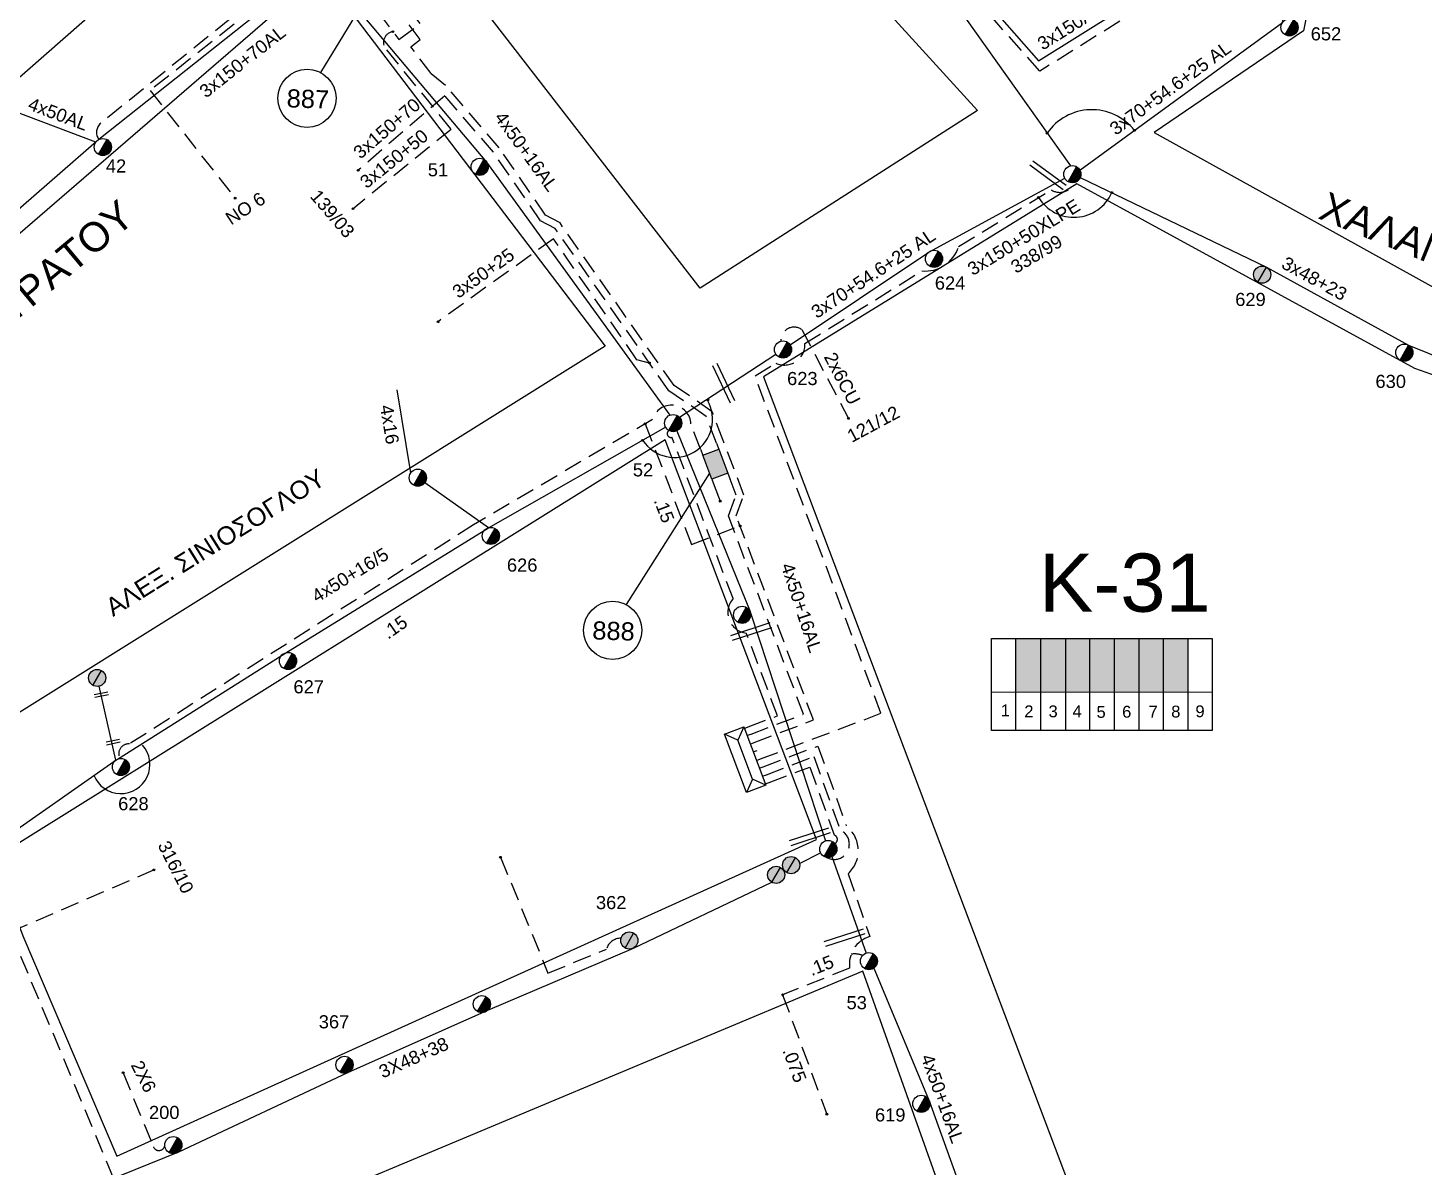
# Model space of a CAD drawing. Header units: millimetres. Extents: x 864 to 3062, y 833 to 2619.
# Drawn here: x 1096.2 to 1288.2, y 1361.6 to 1518.2 of the extents above; entities that cross this region are included whole.
import ezdxf
from ezdxf.enums import TextEntityAlignment as Align

# ---------------------------------------------------------------- set-up
doc = ezdxf.new("R2010")
doc.units = ezdxf.units.MM
doc.linetypes.add('DASHED', pattern=[19.05, 12.7, -6.35])
for name, color, linetype, lineweight in [('.075', 7, 'Continuous', 30), ('.15', 7, 'Continuous', 30), ('2x6', 7, 'SYN_LINE', 30), ('2x6CU', 7, 'Continuous', 30), ('3x150+50', 7, 'Continuous', 30), ('3x150+50 XLPE', 7, 'SYN_LINE', 30), ('3x150+70', 7, 'Continuous', 30), ('3x150+70AL', 7, 'DASHED', 30), ('3x150AL+50CU', 7, 'Continuous', 30), ('3x48+23', 7, 'Continuous', 30), ('3X48+38', 7, 'Continuous', 30), ('3x50+25', 7, 'Continuous', 30), ('3x70+54.6+25 AL', 7, 'SYN_LINE', 30), ('4x16', 7, 'Continuous', 30), ('4x50+16_5', 7, 'Continuous', 30), ('4x50+16AL', 7, 'Continuous', 30), ('4x50AL', 7, 'Continuous', 30), ('text διευθύνσεων', 250, 'Continuous', 30), ('Υπόβαθρο ΔΕΗ', 7, 'Continuous', 30)]:
    doc.layers.add(name, color=color, linetype=linetype, lineweight=lineweight)
for name, color, linetype in [('Link Box 4 Διευθύνσεων', 7, 'Continuous'), ('Pillar OTE', 7, 'Continuous'), ('TEXT ΚΑΛΩΔΙΩΝ', 7, 'Continuous'), ('Άγνωστα', 7, 'Continuous'), ('ΑΓΝΩΣΤΟ ΕΝΑΕΡΙΟ ΚΑΛΩΔΙΟ', 7, 'Continuous'), ('Καλώδια ΧΤ   3x150AL+50CU', 7, 'DASHED'), ('Μηχανική τομή', 7, 'Continuous'), ('Στύλος Ξύλινος', 7, 'Continuous'), ('Στύλος Ξύλινος @ 1', 7, 'Continuous'), ('Στύλος ΦΜ', 7, 'Continuous'), ('Στύλος ΦΜ @ 1', 7, 'Continuous'), ('Συνδέσεις', 7, 'Continuous'), ('Τομή', 7, 'Continuous'), ('Υποσταθμός πόλεως', 7, 'Continuous'), ('Υπόγεια καλώδια Παροχών ΧΤ   .15', 7, 'DASHED')]:
    doc.layers.add(name, color=color, linetype=linetype)
doc.styles.add('arial', font='arial.ttf')
doc.styles.get("Standard").update_dxf_attribs({"font": 'arial.ttf'})
doc.linetypes.add('SYN_LINE', pattern='A,0.5,-0.0001,["/\\/\\/\\/",Standard,S=0.1,R=0,X=0,Y=-0.05],-0.25', length=0.7501)

# ---------------------------------------------------------------- blocks, each defined once
blk = doc.blocks.new('ΥΠΑΡΧΩΝ ΤΣΙΜΕΝΤΕΝΙΟΣ ΣΤΥΛΟΣ')
at = {"layer": 'Στύλος ΦΜ'}
blk.add_hatch(color=7, dxfattribs=at).paths.add_polyline_path([(-1.29, -2.28, 0.574793), (2.62, 0, 0.268822), (1.3, 2.27)])
at = {"layer": 'Στύλος ΦΜ', "color": 7}
blk.add_line((-1.29, -2.28), (1.3, 2.27), dxfattribs=at)
blk.add_circle((0, 0), 2.62, dxfattribs=at)
at = {"layer": 'Στύλος ΦΜ', "flags": 4}
for tag, p in [('ΑΡΙΘΜΟΣ', (-4.68, 8.05)), ('ΤΥΠΟΣ', (-4.91, 3.03))]:
    blk.add_attdef(tag, p, '', height=4, dxfattribs=at)
blk = doc.blocks.new('ΥΠΑΡΧΩΝ ΞΥΛΙΝΟΣ ΣΤΥΛΟΣ')
at = {"layer": 'Στύλος Ξύλινος'}
h = blk.add_hatch(color=7, dxfattribs=at)
h.paths.add_polyline_path([(-2.62, 0, 0.270008), (-1.29, -2.28), (1.3, 2.27, 0.576266)])
h.paths.add_polyline_path([(-1.29, -2.28, 0.574793), (2.62, 0, 0.268822), (1.3, 2.27)])
at = {"layer": 'Στύλος Ξύλινος', "color": 7}
blk.add_line((-1.29, -2.28), (1.3, 2.27), dxfattribs=at)
blk.add_circle((0, 0), 2.62, dxfattribs=at)
at = {"layer": 'Στύλος Ξύλινος', "flags": 4}
for tag, p in [('ΑΡΙΘΜΟΣ', (-4.91, 8.6)), ('ΤΥΠΟΣ', (-4.85, 3.39))]:
    blk.add_attdef(tag, p, '', height=4, dxfattribs=at)
blk = doc.blocks.new('LINK BOX 4 ΑΝΑΧΩΡΗΣΕΩΝ')
at = {"layer": 'Link Box 4 Διευθύνσεων', "ltscale": 40}
blk.add_hatch(color=256, dxfattribs=at).paths.add_polyline_path([(-3.54, 0), (-3.54, -4.67), (3.54, -4.67), (3.54, 0)])
for p, q in [((-3.54, 0), (-5.33, 0)), ((5.33, 0), (3.54, 0)), ((-3.54, -4.67), (-5.33, -4.67)), ((5.33, -4.67), (3.54, -4.67))]:
    blk.add_line(p, q, dxfattribs=at)
blk.add_lwpolyline([(-3.54, -4.67), (-3.54, 0), (3.54, 0), (3.54, -4.67)], close=True, dxfattribs=at)
blk = doc.blocks.new('ΥΠΟΣΤΑΘΜΟΣ ΠΟΛΕΩΣ 8 ΑΝΑΧΩΡΗΣΕΩΝ')
at = {"layer": 'Υποσταθμός πόλεως', "linetype": 'Continuous', "ltscale": 40}
for p, q in [((-8.18, -2.82), (-8.18, -4)), ((-5.9, -2.82), (-5.9, -4)), ((-3.55, -2.82), (-3.55, -4)), ((-1.28, -2.82), (-1.28, -4)), ((1.23, -2.82), (1.23, -4)), ((3.56, -2.82), (3.56, -4)), ((6.03, -2.82), (6.03, -4)), ((8.16, -2.82), (8.16, -4))]:
    blk.add_line(p, q, dxfattribs=at)
blk.add_lwpolyline([(-8.57, 2.82), (8.57, 2.82), (8.57, -2.82), (-8.57, -2.82)], close=True, dxfattribs=at)
for points in [[(-5.75, 0), (-8.57, 2.82)], [(5.75, 0), (8.57, 2.82)], [(-8.57, -2.82), (-5.75, 0)], [(-5.75, 0), (5.75, 0)], [(8.57, -2.82), (5.75, 0)]]:
    blk.add_lwpolyline(points, dxfattribs=at)
at = {"layer": 'Υποσταθμός πόλεως', "linetype": 'SYN_LINE', "ltscale": 40, "flags": 1}
for tag, p in [('ΜΕΤΑΣΧΗΜΑΤΙΣΜΟΣ', (9.59, 1.44)), ('ΙΣΧΥΣ', (9.57, -1.35)), ('ΑΡΙΘΜΟΣ', (9.69, -4.07))]:
    blk.add_attdef(tag, p, '', height=1.8, dxfattribs=at)
blk = doc.blocks.new('_ΣΥΝΔΕΣΗ')
at = {"layer": 'Συνδέσεις', "linetype": 'SYN_LINE', "ltscale": 40}
blk.add_hatch(color=256, dxfattribs=at).paths.add_polyline_path([(0.5, -0.01, 1), (-0.5, -0.01, 1)])
at = {"layer": 'Συνδέσεις'}
blk.add_circle((0, -0.01), 0.5, dxfattribs=at)
blk = doc.blocks.new('ΤΟΜΗ')
at = {"layer": 'Τομή', "ltscale": 40}
for p, q in [((-5.68, 0), (17.06, 0)), ((-5.68, -2.77), (17.06, -2.77))]:
    blk.add_line(p, q, dxfattribs=at)
blk = doc.blocks.new('ΜΗΧΑΝΙΚΗ ΤΟΜΗ')
at = {"layer": 'Μηχανική τομή', "ltscale": 40}
for p, q in [((-1.89, 0.78), (5.69, 0.78)), ((-1.89, -0.77), (5.69, -0.77))]:
    blk.add_line(p, q, dxfattribs=at)

msp = doc.modelspace()

# ---------------------------------------------------------------- hatches: boundary and pattern name
at = {"layer": 'Καλώδια ΧΤ   3x150AL+50CU', "linetype": 'DASHED', "lineweight": -3, "ltscale": 0.2}
h = msp.add_hatch(color=1, dxfattribs=at)
h.dxf.hatch_style = 1
h.paths.add_polyline_path([(1235.51, 1434.24), (1232.07, 1434.24), (1232.07, 1426.88), (1235.51, 1426.88)])
h = msp.add_hatch(color=2, dxfattribs=at)
h.dxf.hatch_style = 1
h.paths.add_polyline_path([(1235.51, 1426.88), (1238.95, 1426.88), (1238.95, 1434.24), (1235.51, 1434.24)])
h = msp.add_hatch(color=30, dxfattribs=at)
h.dxf.hatch_style = 1
h.paths.add_polyline_path([(1242.25, 1434.24), (1238.95, 1434.24), (1238.95, 1426.88), (1242.25, 1426.87)])
h = msp.add_hatch(color=133, dxfattribs=at)
h.dxf.hatch_style = 1
h.paths.add_polyline_path([(1245.54, 1434.24), (1242.25, 1434.24), (1242.25, 1426.87), (1245.54, 1426.87)])
h = msp.add_hatch(color=85, dxfattribs=at)
h.dxf.hatch_style = 1
h.paths.add_polyline_path([(1248.93, 1434.24), (1245.63, 1434.24), (1245.63, 1426.87), (1248.93, 1426.87)])
h = msp.add_hatch(color=173, dxfattribs=at)
h.dxf.hatch_style = 1
h.paths.add_polyline_path([(1252.33, 1434.24), (1249.03, 1434.24), (1249.03, 1426.87), (1252.33, 1426.87)])
h = msp.add_hatch(color=5, dxfattribs=at)
h.dxf.hatch_style = 1
h.paths.add_polyline_path([(1255.66, 1434.23), (1252.37, 1434.23), (1252.37, 1426.86), (1255.66, 1426.86)])

# ---------------------------------------------------------------- linework, layer by layer
at = {"layer": '.075', "color": 1, "linetype": 'DASHED', "lineweight": -3, "ltscale": 0.2}
msp.add_lwpolyline([(1200.01, 1385.24), (1206.09, 1368.84)], dxfattribs=at)
at = {"layer": '.15', "color": 5, "linetype": 'DASHED', "lineweight": -3, "ltscale": 0.2}
msp.add_lwpolyline([(1188.72, 1460.27), (1187.4, 1463.73, 0.852332), (1182.13, 1464.34), (1157.49, 1449.84), (1110.22, 1419.73, 0.596996), (1108.88, 1417.75, -11.680675)], format="xyb", dxfattribs=at)
for points in [[(1181.11, 1463.74), (1187.47, 1447.17), (1194.15, 1449.7)], [(1196.09, 1419.94), (1204.25, 1423.03), (1193.62, 1451.1), (1194.68, 1453.95), (1191.84, 1461.45)], [(1190.61, 1455.28), (1191.43, 1453.1)]]:
    msp.add_lwpolyline(points, dxfattribs=at)
at = {"layer": '.15', "color": 85, "linetype": 'DASHED', "lineweight": -3, "ltscale": 0.2}
msp.add_lwpolyline([(1195.28, 1422.08), (1199.3, 1423.61), (1195, 1434.97, -0.611331), (1193.2, 1439.71), (1184.79, 1461.89, -0.858823), (1184.37, 1462.82)], format="xyb", dxfattribs=at)
at = {"layer": '.15', "color": 173, "linetype": 'DASHED', "lineweight": -3, "ltscale": 0.2}
msp.add_lwpolyline([(1195.66, 1421.09), (1202.88, 1423.82), (1192.55, 1451.1), (1193.61, 1453.94), (1192.79, 1456.11)], dxfattribs=at)
at = {"layer": '.15', "color": 1, "linetype": 'DASHED', "lineweight": -3, "ltscale": 0.2}
for points in [[(1197.35, 1416.61), (1204.85, 1419.45), (1208.76, 1408.47, -0.462749), (1209.01, 1401.9), (1211.99, 1393.25, 0.371206), (1209.22, 1388.93), (1200.01, 1385.24)], [(1209.42, 1390.82, -0.155203), (1210.99, 1390.65, 14.536824)]]:
    msp.add_lwpolyline(points, format="xyb", dxfattribs=at)
at = {"layer": '.15', "color": 2, "linetype": 'DASHED', "lineweight": -3, "ltscale": 0.2}
msp.add_lwpolyline([(1197.77, 1415.51), (1204.31, 1417.99), (1207.9, 1407.9, -1.060592), (1206.03, 1404.14, -0.52851)], format="xyb", dxfattribs=at)
at = {"layer": '.15', "color": 30, "linetype": 'DASHED', "lineweight": -3, "ltscale": 0.2}
msp.add_lwpolyline([(1198.17, 1414.45), (1203.76, 1416.56), (1207.08, 1407.23, -0.644085), (1207.2, 1406.03, -0.859457)], format="xyb", dxfattribs=at)
at = {"layer": '2x6', "color": 2, "linetype": 'DASHED', "lineweight": -3, "ltscale": 0.2}
msp.add_lwpolyline([(1109.34, 1374.54), (1113.49, 1364.36, 0.732625), (1115.06, 1364.49, -8.852147)], format="xyb", dxfattribs=at)
at = {"layer": '2x6CU', "color": 85, "linetype": 'DASHED', "lineweight": -3, "ltscale": 0.2}
msp.add_lwpolyline([(1199.76, 1475.1, -0.629126), (1202.64, 1476.7), (1209.05, 1464.49)], format="xyb", dxfattribs=at)
at = {"layer": '3x150+50', "color": 62, "linetype": 'DASHED', "lineweight": -3, "ltscale": 0.2}
msp.add_lwpolyline([(1146.43, 1517.65, 0.605602), (1145.54, 1515.13), (1154.43, 1504.22), (1140.94, 1493.31)], format="xyb", dxfattribs=at)
at = {"layer": '3x150+50', "color": 2, "linetype": 'DASHED', "lineweight": -3, "ltscale": 0.2}
msp.add_lwpolyline([(1161.22, 1404.16), (1167.74, 1388.24), (1175.78, 1391.54, -0.329356), (1177.8, 1393.04, 47.980398)], format="xyb", dxfattribs=at)
at = {"layer": '3x150+50', "color": 1, "linetype": 'DASHED', "lineweight": -3, "ltscale": 0.2}
msp.add_lwpolyline([(1130.25, 1308.85, 0.871466), (1127, 1314.43), (1124.48, 1320.56, 0.688722), (1122.69, 1324.89), (1093.87, 1393.92), (1113.57, 1402.41)], format="xyb", dxfattribs=at)
at = {"layer": '3x150+50 XLPE', "color": 62, "linetype": 'DASHED', "lineweight": -3, "ltscale": 0.2}
msp.add_lwpolyline([(1144.39, 1520.33), (1147.26, 1516.56), (1150.17, 1518.77), (1142.71, 1528.6, 0.420341), (1135.99, 1529.44), (1128.67, 1538.23), (1136.33, 1545.29, -0.612058), (1137.23, 1546.37, 135.485288)], format="xyb", dxfattribs=at)
at = {"layer": '3x150+50 XLPE', "color": 133, "linetype": 'DASHED', "lineweight": -3, "ltscale": 0.2}
msp.add_lwpolyline([(1196.95, 1417.67), (1213.52, 1423.95), (1196.21, 1470.33), (1199.09, 1472.08, 0.566155), (1203.07, 1474.77), (1219.15, 1484.77, 0.364331), (1224.2, 1488.11), (1236.92, 1495.91, 0.461582), (1240.19, 1496.92, 4.598534)], format="xyb", dxfattribs=at)
at = {"layer": '3x150+70', "color": 5, "linetype": 'DASHED', "lineweight": -3, "ltscale": 0.2}
msp.add_lwpolyline([(1191.84, 1461.45), (1190.33, 1465.41), (1185.08, 1469.01), (1169.4, 1491.35), (1167.41, 1492.42), (1161.04, 1501.68), (1153.67, 1510.25), (1151.68, 1511.88), (1148.88, 1515.56), (1150.19, 1516.55), (1146.25, 1521.74)], dxfattribs=at)
at = {"layer": '3x150+70', "color": 173, "linetype": 'DASHED', "lineweight": -3, "ltscale": 0.2}
msp.add_lwpolyline([(1190.9, 1461.09), (1189.51, 1464.76), (1184.37, 1468.29), (1168.72, 1490.58), (1166.72, 1491.65), (1160.24, 1501.07), (1153.56, 1508.84), (1141.65, 1498.59)], dxfattribs=at)
at = {"layer": '3x150+70AL', "color": 27, "linetype": 'DASHED', "lineweight": -3, "ltscale": 0.2}
msp.add_lwpolyline([(1135.98, 1547.73, -0.649219), (1134.85, 1546.75), (1126.9, 1539.77), (1127.97, 1538.55), (1126.38, 1537.15), (1133.25, 1528.66), (1132.9, 1526.52), (1106.27, 1505.07, 0.40807), (1106.01, 1502.82, 2.377618)], format="xyb", dxfattribs=at)
at = {"layer": '3x150+70AL', "color": 62, "linetype": 'DASHED', "lineweight": -3, "ltscale": 0.2}
msp.add_lwpolyline([(1141.17, 1524.57), (1140.53, 1525.4), (1139.57, 1524.66, -0.441958), (1133.57, 1525.73), (1113.05, 1509.57), (1124.72, 1494.77)], format="xyb", dxfattribs=at)
at = {"layer": '3x150AL+50CU', "color": 173, "linetype": 'DASHED', "lineweight": -3, "ltscale": 0.2}
msp.add_lwpolyline([(1245.91, 1533.72), (1252.82, 1523.11), (1235.37, 1512.23), (1220.25, 1529.2, -0.418536), (1218.89, 1529.81, 530.529134)], format="xyb", dxfattribs=at)
at = {"layer": '3x48+23', "color": 133, "linetype": 'Continuous', "lineweight": -3, "ltscale": 0.2}
msp.add_lwpolyline([(1240.93, 1497.61), (1266.52, 1485.28), (1286.07, 1474.55), (1317.18, 1461.98)], dxfattribs=at)
at = {"layer": '3X48+38', "color": 2, "linetype": 'Continuous', "lineweight": -3, "ltscale": 0.2}
msp.add_lwpolyline([(1092.52, 1353.79), (1116.99, 1363.68), (1140.23, 1374.55), (1159.49, 1383.15), (1179.51, 1391.68), (1198.54, 1400.72)], dxfattribs=at)
at = {"layer": '3x50+25', "color": 173, "linetype": 'DASHED', "lineweight": -3, "ltscale": 0.2}
msp.add_lwpolyline([(1181.69, 1472.1), (1179.97, 1472.55), (1168.51, 1489.17), (1152.63, 1477.78)], dxfattribs=at)
at = {"layer": '3x70+54.6+25 AL', "color": 173, "linetype": 'SYN_LINE', "lineweight": -3, "ltscale": 15}
msp.add_lwpolyline([(1240.87, 1498.61), (1268.72, 1518.89), (1272.41, 1535.61), (1277.2, 1553.08)], dxfattribs=at)
at = {"layer": '3x70+54.6+25 AL', "color": 85, "linetype": 'SYN_LINE', "lineweight": -3, "ltscale": 15}
for points in [[(1201.05, 1474.6), (1220.09, 1487.34), (1238.8, 1497.49)], [(1185.82, 1464.64), (1199.08, 1473.31)]]:
    msp.add_lwpolyline(points, dxfattribs=at)
at = {"layer": '4x16', "color": 85, "linetype": 'SYN_LINE', "lineweight": -3, "ltscale": 15}
msp.add_lwpolyline([(1148.9, 1457.01), (1147, 1468.41)], dxfattribs=at)
at = {"layer": '4x16', "color": 85, "linetype": 'SYN_LINE', "lineweight": -3, "ltscale": 12}
msp.add_lwpolyline([(1159.55, 1449.46), (1150.82, 1455.65)], dxfattribs=at)
at = {"layer": '4x16', "color": 5, "linetype": 'Continuous', "lineweight": -3, "ltscale": 0.2}
msp.add_lwpolyline([(1108.31, 1417.51), (1106.05, 1427.67)], dxfattribs=at)
at = {"layer": '4x50+16_5', "color": 85, "linetype": 'Continuous', "lineweight": -3, "ltscale": 0.2}
msp.add_lwpolyline([(1075.54, 1394.55), (1108.07, 1417.32), (1131.71, 1432.27), (1159.55, 1449.46), (1183.92, 1463.26)], dxfattribs=at)
at = {"layer": '4x50+16AL', "color": 27, "linetype": 'Continuous', "lineweight": -3, "ltscale": 0.2}
msp.add_lwpolyline([(1135.45, 1526.23), (1106.01, 1502.82), (1078.08, 1478.54), (1042.53, 1447.82)], dxfattribs=at)
at = {"layer": '4x50+16AL', "color": 6, "linetype": 'Continuous', "lineweight": -3, "ltscale": 0.2}
for points in [[(1184.55, 1464.95), (1159.34, 1499.71), (1137.15, 1526.04)], [(1185.44, 1462.77), (1195.52, 1437.93), (1195.57, 1437.78)]]:
    msp.add_lwpolyline(points, dxfattribs=at)
at = {"layer": '4x50+16AL', "color": 30, "linetype": 'Continuous', "lineweight": -3, "ltscale": 0.2}
msp.add_lwpolyline([(1195.57, 1437.78), (1205.91, 1406.41)], dxfattribs=at)
at = {"layer": '4x50+16AL', "color": 2, "linetype": 'Continuous', "lineweight": -3, "ltscale": 0.2}
for points in [[(1202.33, 1403.31), (1205.23, 1404.77)], [(1206.79, 1404.24), (1211.48, 1390.98)]]:
    msp.add_lwpolyline(points, dxfattribs=at)
at = {"layer": '4x50+16AL', "color": 1, "linetype": 'Continuous', "lineweight": -3, "ltscale": 0.2}
msp.add_lwpolyline([(1212.55, 1388.91), (1220.17, 1370.68), (1235.58, 1327.77), (1247.45, 1295.2)], dxfattribs=at)
at = {"layer": '4x50AL', "color": 27, "linetype": 'Continuous', "lineweight": -3, "ltscale": 0.2}
msp.add_lwpolyline([(1105.59, 1502.46), (1094.31, 1506.7)], dxfattribs=at)
at = {"layer": 'Pillar OTE', "lineweight": -3, "ltscale": 40}
for points in [[(1228.74, 1421.6), (1228.74, 1434.24), (1259.08, 1434.24), (1259.07, 1421.57), (1228.74, 1421.6)], [(1232.07, 1421.6), (1232.07, 1434.24)], [(1235.51, 1421.6), (1235.51, 1434.24)], [(1238.95, 1421.59), (1238.95, 1434.24)], [(1242.25, 1421.59), (1242.25, 1434.24)], [(1245.63, 1421.59), (1245.63, 1434.24)], [(1249.03, 1421.58), (1249.03, 1434.24)], [(1252.37, 1421.58), (1252.37, 1434.24)], [(1255.75, 1421.58), (1255.76, 1434.24)], [(1228.74, 1426.89), (1259.07, 1426.86)]]:
    msp.add_lwpolyline(points, dxfattribs=at)
at = {"layer": 'Άγνωστα', "linetype": 'Continuous', "ltscale": 0.2}
for centre, radius, start, end in [((1185.14, 1464.35), 5.23, 213.6346, 30.2367), ((1109.02, 1416.91), 4, 201.6368, 41.5498)]:
    msp.add_arc(centre, radius, start, end, dxfattribs=at)
at = {"layer": 'ΑΓΝΩΣΤΟ ΕΝΑΕΡΙΟ ΚΑΛΩΔΙΟ', "color": 173, "linetype": 'Continuous', "lineweight": -3, "ltscale": 0.2}
msp.add_lwpolyline([(1194.69, 1556.55), (1217.8, 1529.85), (1239.57, 1499.19)], dxfattribs=at)
at = {"layer": 'Υπόβαθρο ΔΕΗ', "lineweight": -3}
for points in [[(1085.56, 1580.3), (1126, 1538.51), (1049.15, 1471.12), (1023, 1511.51)], [(1264.45, 1558.26), (1230.86, 1576.7), (1203.01, 1550.24), (1235.2, 1513.63), (1257.72, 1527.74)], [(1226.8, 1506.79), (1188.67, 1482.4), (1160.09, 1519.26), (1148.25, 1534.78), (1148.25, 1534.78), (1180.09, 1562.7), (1186.67, 1550.88)], [(1361.02, 1524.45), (1278.37, 1551.91), (1271.63, 1517.77), (1251.09, 1503.79), (1294.65, 1479.64), (1347.97, 1463.39)], [(1175.61, 1474.42), (1083.79, 1417.04), (1057.14, 1457.19), (1136.58, 1525.78)], [(1403.47, 1435.54), (1339.9, 1452.64), (1286.91, 1471.35), (1286.91, 1471.35), (1240.47, 1496.71), (1240.47, 1496.71), (1197.36, 1470.19), (1272.68, 1271.12), (1286.63, 1278.97), (1324.44, 1332.09), (1355.61, 1376.67), (1403.47, 1435.54)], [(1183.86, 1461.54), (1091.55, 1403.99), (1095.55, 1393.35), (1108.46, 1363.09), (1204.67, 1406.6)], [(1211.04, 1388.5), (1114.76, 1348.18), (1133.24, 1303.54), (1232.81, 1327.31)]]:
    msp.add_lwpolyline(points, close=True, dxfattribs=at)
for points in [[(1142.78, 1522.45), (1136.49, 1512.03)], [(1189.97, 1456.95), (1178.51, 1438.89)]]:
    msp.add_lwpolyline(points, dxfattribs=at)
for centre in [(1134.62, 1508.49), (1176.63, 1435.36)]:
    msp.add_circle(centre, 4, dxfattribs=at)
for centre, radius, start, end in [((1242.52, 1499.47), 7.45, 38.1882, 145.5586), ((1240.05, 1497.84), 5.71, 211.6486, 336.0619)]:
    msp.add_arc(centre, radius, start, end, dxfattribs=at)

# ---------------------------------------------------------------- block references
at = {"layer": 'Link Box 4 Διευθύνσεων', "lineweight": -3, "xscale": 0.5, "yscale": 0.5, "zscale": 0.5, "rotation": 110.7519922864505}
msp.add_blockref('LINK BOX 4 ΑΝΑΧΩΡΗΣΕΩΝ', (1189.66, 1457.77), dxfattribs=at)
at = {"layer": 'Μηχανική τομή', "lineweight": -3, "xscale": 0.2499999999999462, "yscale": 0.2499999999999462, "zscale": 0.4999999999999997, "rotation": 11.78768482020301}
for p in [(1105.87, 1426.43), (1107.49, 1419.92)]:
    msp.add_blockref('ΜΗΧΑΝΙΚΗ ΤΟΜΗ', p, dxfattribs=at)
at = {"layer": 'Στύλος Ξύλινος @ 1', "lineweight": -3, "ltscale": 40}
ref = msp.add_blockref('ΥΠΑΡΧΩΝ ΞΥΛΙΝΟΣ ΣΤΥΛΟΣ', (1265.93, 1484.25), dxfattribs=dict(at, xscale=0.449999999999818, yscale=0.449999999999818, zscale=0.449999999999818))
ref.add_attrib('ΑΡΙΘΜΟΣ', '629', (1262.23, 1479.94), dxfattribs={"layer": 'Στύλος Ξύλινος', "height": 1.8, "flags": 4})
at = {"layer": 'Στύλος Ξύλινος @ 1', "lineweight": -3, "ltscale": 40, "xscale": 0.4499999999998181, "yscale": 0.4499999999998181, "zscale": 0.4499999999998181}
for p in [(1105.76, 1428.81), (1201.17, 1403.08), (1199.12, 1401.74)]:
    msp.add_blockref('ΥΠΑΡΧΩΝ ΞΥΛΙΝΟΣ ΣΤΥΛΟΣ', p, dxfattribs=at)
at = {"layer": 'Στύλος Ξύλινος @ 1', "lineweight": -3, "ltscale": 40}
ref = msp.add_blockref('ΥΠΑΡΧΩΝ ΞΥΛΙΝΟΣ ΣΤΥΛΟΣ', (1178.93, 1392.71), dxfattribs=dict(at, xscale=0.449999999999818, yscale=0.449999999999818, zscale=0.449999999999818))
ref.add_attrib('ΤΥΠΟΣ', '362', (1174.34, 1397.03), dxfattribs={"layer": 'Στύλος Ξύλινος', "height": 1.8, "flags": 4})
at = {"layer": 'Στύλος ΦΜ @ 1', "lineweight": -3, "ltscale": 40}
ref = msp.add_blockref('ΥΠΑΡΧΩΝ ΤΣΙΜΕΝΤΕΝΙΟΣ ΣΤΥΛΟΣ', (1269.69, 1518.23), dxfattribs=dict(at, xscale=0.4499999999998551, yscale=0.4499999999998551, zscale=0.4499999999998551))
ref.add_attrib('ΑΡΙΘΜΟΣ', '652', (1272.61, 1516.45), dxfattribs={"layer": 'Στύλος ΦΜ', "height": 1.8, "flags": 4})
ref = msp.add_blockref('ΥΠΑΡΧΩΝ ΤΣΙΜΕΝΤΕΝΙΟΣ ΣΤΥΛΟΣ', (1106.55, 1501.78), dxfattribs=dict(at, xscale=0.4499999999998064, yscale=0.4499999999998064, zscale=0.4499999999998064))
ref.add_attrib('ΤΥΠΟΣ', '42', (1106.96, 1498.28), dxfattribs={"layer": 'Στύλος ΦΜ', "height": 1.8, "flags": 4})
ref = msp.add_blockref('ΥΠΑΡΧΩΝ ΤΣΙΜΕΝΤΕΝΙΟΣ ΣΤΥΛΟΣ', (1158.36, 1499.06), dxfattribs=dict(at, xscale=0.4499999999998469, yscale=0.4499999999998469, zscale=0.4499999999998469))
ref.add_attrib('ΤΥΠΟΣ', '51', (1151.22, 1497.76), dxfattribs={"layer": 'Στύλος ΦΜ', "height": 1.8, "flags": 4})
for p, xscale, yscale, zscale in [((1239.84, 1498.05), 0.4499999999998195, 0.4499999999998195, 0.4499999999998195), ((1149.86, 1456.33), 0.4499999999998181, 0.4499999999998181, 0.4499999999998181), ((1194.43, 1437.49), 0.4499999999998181, 0.4499999999998181, 0.4499999999998181), ((1206.28, 1405.29), 0.4499999999998181, 0.4499999999998181, 0.4499999999998181), ((1158.65, 1383.97), 0.449999999999818, 0.449999999999818, 0.449999999999818)]:
    msp.add_blockref('ΥΠΑΡΧΩΝ ΤΣΙΜΕΝΤΕΝΙΟΣ ΣΤΥΛΟΣ', p, dxfattribs=dict(at, xscale=xscale, yscale=yscale, zscale=zscale))
ref = msp.add_blockref('ΥΠΑΡΧΩΝ ΤΣΙΜΕΝΤΕΝΙΟΣ ΣΤΥΛΟΣ', (1220.82, 1486.42), dxfattribs=dict(at, xscale=0.449999999999818, yscale=0.449999999999818, zscale=0.449999999999818))
ref.add_attrib('ΤΥΠΟΣ', '624', (1220.93, 1482.2), dxfattribs={"layer": 'Στύλος ΦΜ', "height": 1.8, "rotation": 360, "flags": 4})
ref = msp.add_blockref('ΥΠΑΡΧΩΝ ΤΣΙΜΕΝΤΕΝΙΟΣ ΣΤΥΛΟΣ', (1200.06, 1473.96), dxfattribs=dict(at, xscale=0.449999999999818, yscale=0.449999999999818, zscale=0.449999999999818))
ref.add_attrib('ΤΥΠΟΣ', '623', (1200.62, 1469.07), dxfattribs={"layer": 'Στύλος ΦΜ', "height": 1.8, "rotation": 360, "flags": 4})
ref = msp.add_blockref('ΥΠΑΡΧΩΝ ΤΣΙΜΕΝΤΕΝΙΟΣ ΣΤΥΛΟΣ', (1285.48, 1473.53), dxfattribs=dict(at, xscale=0.4499999999998314, yscale=0.4499999999998314, zscale=0.4499999999998314))
ref.add_attrib('ΤΥΠΟΣ', '630', (1281.51, 1468.67), dxfattribs={"layer": 'Στύλος ΦΜ', "height": 1.8, "flags": 4})
ref = msp.add_blockref('ΥΠΑΡΧΩΝ ΤΣΙΜΕΝΤΕΝΙΟΣ ΣΤΥΛΟΣ', (1184.95, 1463.84), dxfattribs=dict(at, xscale=0.4499999999998088, yscale=0.4499999999998088, zscale=0.4499999999998088))
ref.add_attrib('ΤΥΠΟΣ', '52', (1179.41, 1456.51), dxfattribs={"layer": 'Στύλος ΦΜ', "height": 1.8, "flags": 4})
ref = msp.add_blockref('ΥΠΑΡΧΩΝ ΤΣΙΜΕΝΤΕΝΙΟΣ ΣΤΥΛΟΣ', (1159.89, 1448.33), dxfattribs=dict(at, xscale=0.449999999999818, yscale=0.449999999999818, zscale=0.449999999999818))
ref.add_attrib('ΤΥΠΟΣ', '626', (1162.1, 1443.42), dxfattribs={"layer": 'Στύλος ΦΜ', "height": 1.8, "rotation": 360, "flags": 4})
ref = msp.add_blockref('ΥΠΑΡΧΩΝ ΤΣΙΜΕΝΤΕΝΙΟΣ ΣΤΥΛΟΣ', (1132.01, 1431.14), dxfattribs=dict(at, xscale=0.449999999999818, yscale=0.449999999999818, zscale=0.449999999999818))
ref.add_attrib('ΑΡΙΘΜΟΣ', '627', (1132.75, 1426.69), dxfattribs={"layer": 'Στύλος ΦΜ', "height": 1.8, "rotation": 360, "flags": 4})
ref = msp.add_blockref('ΥΠΑΡΧΩΝ ΤΣΙΜΕΝΤΕΝΙΟΣ ΣΤΥΛΟΣ', (1109.03, 1416.57), dxfattribs=dict(at, xscale=0.449999999999818, yscale=0.449999999999818, zscale=0.449999999999818))
ref.add_attrib('ΑΡΙΘΜΟΣ', '628', (1108.65, 1410.62), dxfattribs={"layer": 'Στύλος ΦΜ', "height": 1.8, "rotation": 360, "flags": 4})
ref = msp.add_blockref('ΥΠΑΡΧΩΝ ΤΣΙΜΕΝΤΕΝΙΟΣ ΣΤΥΛΟΣ', (1211.87, 1389.87), dxfattribs=dict(at, xscale=0.4499999999999318, yscale=0.4499999999999318, zscale=0.4499999999999318))
ref.add_attrib('ΤΥΠΟΣ', '53', (1208.79, 1383.27), dxfattribs={"layer": 'Στύλος ΦΜ', "height": 1.8, "rotation": 360, "flags": 4})
ref = msp.add_blockref('ΥΠΑΡΧΩΝ ΤΣΙΜΕΝΤΕΝΙΟΣ ΣΤΥΛΟΣ', (1139.77, 1375.63), dxfattribs=dict(at, xscale=0.4499999999998181, yscale=0.4499999999998181, zscale=0.4499999999998181))
ref.add_attrib('ΤΥΠΟΣ', '367', (1136.23, 1380.64), dxfattribs={"layer": 'Στύλος ΦΜ', "height": 1.8, "flags": 4})
ref = msp.add_blockref('ΥΠΑΡΧΩΝ ΤΣΙΜΕΝΤΕΝΙΟΣ ΣΤΥΛΟΣ', (1219.07, 1370.26), dxfattribs=dict(at, xscale=0.4499999999998348, yscale=0.4499999999998348, zscale=0.4499999999998348))
ref.add_attrib('ΑΡΙΘΜΟΣ', '619', (1212.7, 1367.84), dxfattribs={"layer": 'Στύλος ΦΜ', "height": 1.8, "rotation": 360, "flags": 4})
ref = msp.add_blockref('ΥΠΑΡΧΩΝ ΤΣΙΜΕΝΤΕΝΙΟΣ ΣΤΥΛΟΣ', (1116.23, 1364.59), dxfattribs=dict(at, xscale=0.449999999999818, yscale=0.449999999999818, zscale=0.449999999999818))
ref.add_attrib('ΤΥΠΟΣ', '200', (1112.89, 1368.18), dxfattribs={"layer": 'Στύλος ΦΜ', "height": 1.8, "rotation": 360, "flags": 4})
at = {"layer": 'Συνδέσεις', "lineweight": -3, "xscale": 0.25, "yscale": 0.25, "zscale": 0.25}
for p in [(1146.43, 1517.65), (1236.38, 1503.69), (1248.38, 1504.08), (1141.65, 1498.59), (1245.27, 1495.53), (1124.72, 1494.77), (1140.94, 1493.31), (1235.19, 1494.85), (1152.63, 1477.78), (1181.69, 1472.11), (1189.73, 1467.05), (1209.05, 1464.49), (1181.11, 1463.74), (1180.72, 1461.47), (1191.43, 1453.1), (1194.15, 1449.7), (1161.22, 1404.16), (1113.57, 1402.42), (1200.01, 1385.25), (1109.34, 1374.54), (1206.09, 1368.84)]:
    msp.add_blockref('_ΣΥΝΔΕΣΗ', p, dxfattribs=at)
at = {"layer": 'Τομή', "lineweight": -3, "xscale": 0.2499999999999996, "yscale": 0.2499999999999996, "zscale": 0.2499999999999996}
for p, rotation in [((1237.43, 1496.76), 143.8491814345161), ((1192.22, 1467.87), 115.3883309949954), ((1194.24, 1435.1), 17.9569741018426), ((1202.32, 1406.89), 17.9569741018426), ((1207.06, 1393.02), 17.9569741018426)]:
    msp.add_blockref('ΤΟΜΗ', p, dxfattribs=dict(at, rotation=rotation))
at = {"layer": 'Υποσταθμός πόλεως', "lineweight": -3, "xscale": 0.4999999999999999, "yscale": 0.4999999999999999, "zscale": 0.4999999999999999, "rotation": 110.7519922864508}
msp.add_blockref('ΥΠΟΣΤΑΘΜΟΣ ΠΟΛΕΩΣ 8 ΑΝΑΧΩΡΗΣΕΩΝ', (1194.85, 1417.56), dxfattribs=at)

# ---------------------------------------------------------------- texts
at = {"lineweight": -3, "ltscale": 30, "char_height": 1.63, "width": 11.2573, "attachment_point": 1}
for s, insert in [('1', (1229.99, 1425.16)), ('2', (1233.23, 1425.03)), ('3', (1236.56, 1425.03)), ('4', (1239.86, 1425.03)), ('5', (1243.16, 1424.95)), ('6', (1246.68, 1424.98)), ('7', (1250.31, 1424.98)), ('8', (1253.43, 1425)), ('9', (1256.76, 1425.03))]:
    msp.add_mtext(s, dxfattribs=dict(at, insert=insert))
at = {"layer": 'text διευθύνσεων', "color": 7, "lineweight": -3}
msp.add_text('ΑΛΕΞ. ΣΙΝΙΟΣΟΓΛΟΥ', height=2.5, rotation=31.9984, dxfattribs=at).set_placement((1122, 1447.43), align=Align.MIDDLE_CENTER)
at = {"layer": 'text διευθύνσεων', "color": 7, "lineweight": -3, "ltscale": 40, "char_height": 4, "width": 94.4586, "attachment_point": 1, "style": 'arial'}
for s, insert, rotation in [('XAΛANΔPIOY', (1274.97, 1495.74), 337.9385), ('ΔHMHTPATOY', (1078.8, 1469.95), 39.767)]:
    msp.add_mtext(s, dxfattribs=dict(at, insert=insert, rotation=rotation))
at = {"layer": 'TEXT ΚΑΛΩΔΙΩΝ', "linetype": 'Continuous', "lineweight": -3, "ltscale": 0.2}
for s, rotation, p in [('3x150AL+50CU', 31.9298, (1242.85, 1520.5)), ('3x150+70AL', 38.2155, (1125.74, 1513.54)), ('3x70+54.6+25 AL', 36.0774, (1253.3, 1509.89)), ('4x50AL', 339.4186, (1100.41, 1506.33)), ('3x150+70', 40.7026, (1145.58, 1504.35)), ('4x50+16AL', 305.9474, (1164.78, 1501.19)), ('3x150+50', 38.9875, (1146.57, 1500.18)), ('3x150+50XLPE', 31.4944, (1233.15, 1489.39)), ('3x70+54.6+25 AL', 33.7777, (1212.46, 1484.41)), ('3x50+25', 35.6744, (1158.85, 1484.46)), ('3x48+23', 331.2557, (1273.12, 1483.71)), ('2x6CU', 297.6747, (1208.21, 1469.97)), ('4x16', 279.4628, (1145.97, 1463.65)), ('.15', 291.0031, (1183.73, 1451.89)), ('4x50+16/5', 31.6824, (1140.54, 1442.96)), ('4x50+16AL', 288.2452, (1202.6, 1438.46)), ('.15', 21.8103, (1205.28, 1389.29)), ('3X48+38', 24.0655, (1149.28, 1376.62)), ('.075', 290.3375, (1201.66, 1375.61)), ('4x50+16AL', 289.7568, (1221.98, 1370.98))]:
    msp.add_text(s, height=1.8, rotation=rotation, dxfattribs=at).set_placement(p, align=Align.MIDDLE_CENTER)
at = {"layer": 'Άγνωστα', "lineweight": -3, "char_height": 2.5, "width": 13.4112, "attachment_point": 1, "rotation": 358.1643}
for s, insert in [('887', (1131.87, 1509.75)), ('888', (1173.89, 1436.61))]:
    msp.add_mtext(s, dxfattribs=dict(at, insert=insert))
at = {"layer": 'Άγνωστα', "lineweight": -3, "ltscale": 40, "char_height": 1.8, "width": 27.758, "attachment_point": 1, "style": 'arial'}
for s, insert, rotation in [('NO 6', (1123.19, 1492.5), 33.193), ('139/03', (1136.3, 1496.13), 310.6457), ('338/99', (1231.15, 1485.88), 31), ('121/12', (1208.66, 1462.69), 28.2374), ('316/10', (1115.64, 1406.64), 297), ('2X6', (1111.94, 1376.43), 297)]:
    msp.add_mtext(s, dxfattribs=dict(at, insert=insert, rotation=rotation))
at = {"layer": 'Υπόβαθρο ΔΕΗ', "lineweight": -3, "insert": (1235.26, 1445.91), "char_height": 8, "width": 84.6573, "attachment_point": 1}
msp.add_mtext('K-31', dxfattribs=at)
at = {"layer": 'Υπόγεια καλώδια Παροχών ΧΤ   .15', "lineweight": -3, "ltscale": 0.2, "insert": (1144.73, 1435.52), "char_height": 1.8, "width": 27.758, "attachment_point": 1, "rotation": 35.0718, "style": 'arial'}
msp.add_mtext('.15', dxfattribs=at)

doc.saveas('drawing.dxf')
